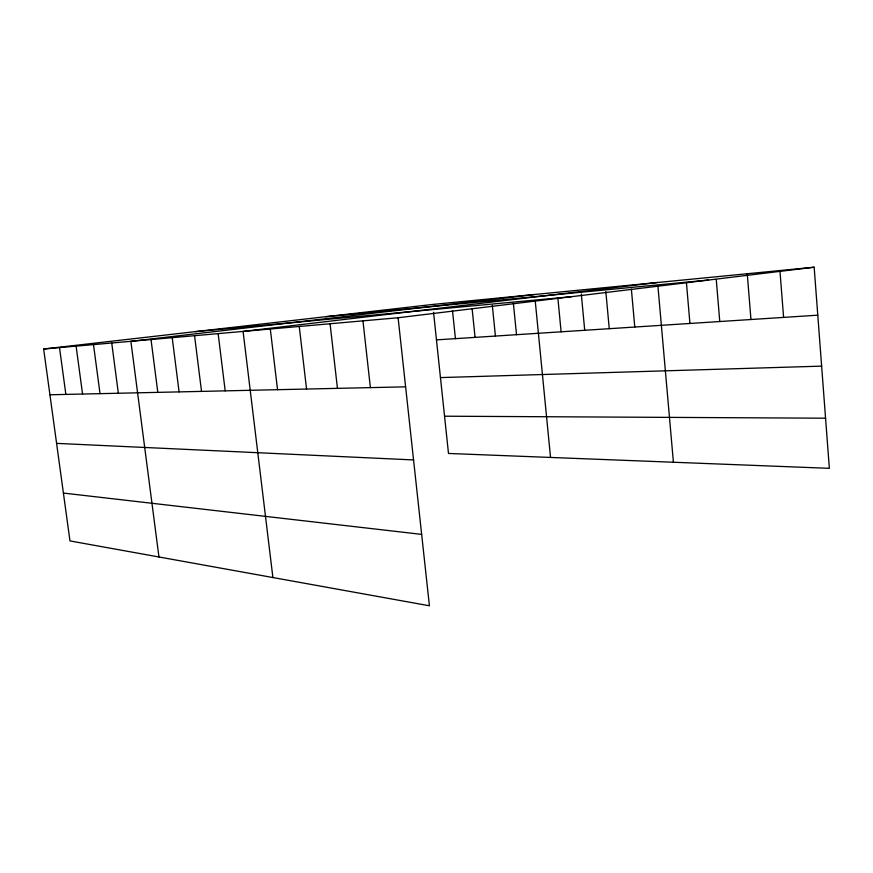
<?xml version="1.0" encoding="UTF-8"?>
<svg xmlns="http://www.w3.org/2000/svg" width="873" height="873" viewBox="0 0 873 873"><rect width="100%" height="100%" fill="white"/><g stroke="black" fill="none" stroke-linecap="round" stroke-linejoin="round"><path stroke-width="1.31" d="M398.099 317.75L429.418 605.786L69.971 540.922L43.65 349.004L398.099 317.75L814.16 267.214L829.35 468.332L448.493 453.458L433.543 312.327M657.598 282.492L243.087 331.424L272.9 577.544M534.603 294.507L130.885 341.31L158.951 556.974M43.65 349.004L432.713 304.448L814.16 267.214M325.629 316.713L708.56 280.037M195.312 331.642L571.313 296.711M436.456 339.881L817.783 315.186M440.45 377.594L821.635 366.136M49.925 394.771L405.607 386.837M444.543 416.203L825.563 418.2M56.592 443.375L413.562 459.94M63.413 493.07L421.659 534.385M76.104 346.144L82.553 394.039M59.506 347.607L65.868 394.41M93.487 344.617L100.024 393.647M111.733 343.002L118.346 393.243M151.018 339.542L157.806 392.359M172.21 337.665L179.085 391.89M194.559 335.701L201.521 391.388M218.141 333.617L225.19 390.864M270.314 329.023L277.538 389.696M299.253 326.469L306.554 389.042M330.07 323.752L337.447 388.354M362.95 320.849L370.392 387.623M452.498 310.613L455.433 338.659M472.097 308.551L475.065 337.382M492.307 305.364L495.417 336.061M513.379 303.204L516.51 334.697M535.258 301.185L550.536 457.441M557.825 297.551L561.11 331.816M581.298 294.005L584.714 330.278M605.829 291.56L609.256 328.695M631.375 289.149L634.78 327.037M657.958 286.508L673.41 462.243M686.407 282.361L689.932 323.468M716.264 279.502L719.767 321.537M747.255 273.74L750.955 319.518M779.927 270.554L783.594 317.401"/></g></svg>
